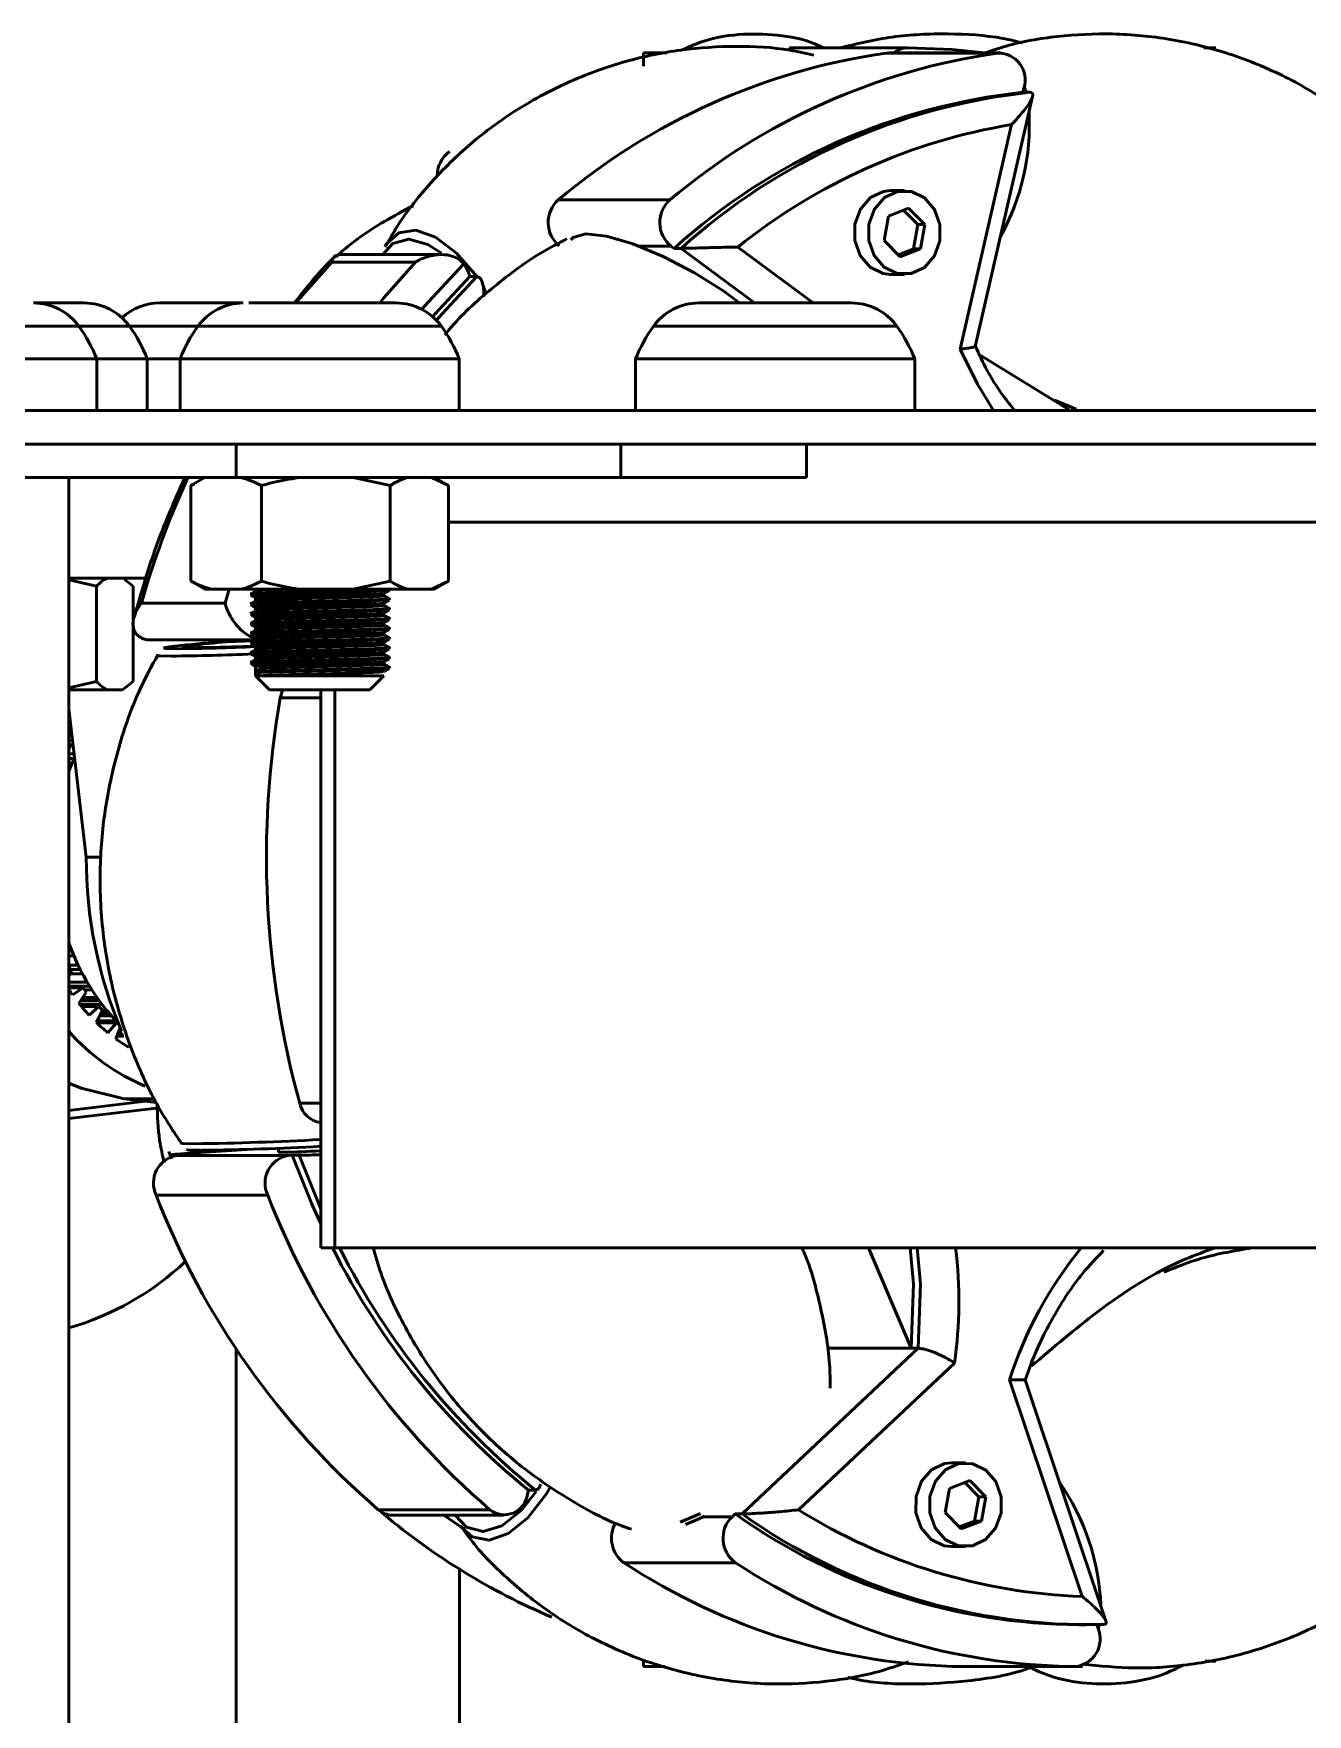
# Model space of a CAD drawing. Header units: millimetres. Extents: x 263 to 2983, y 441 to 2500.
# Drawn here: x 601.9 to 647.5, y 2439.4 to 2499.6 of the extents above; entities that cross this region are included whole.
import ezdxf

# ---------------------------------------------------------------- set-up
doc = ezdxf.new("R2010")
doc.units = ezdxf.units.MM
doc.header["$LTSCALE"] = 0.5
doc.layers.add('BOL', color=7, linetype='Continuous', lineweight=50)

msp = doc.modelspace()

# ---------------------------------------------------------------- linework, layer by layer
at = {"layer": 'BOL'}
for p, q in [((629.104, 2499.086), (628.983, 2499.096)), ((628.983, 2499.096), (629.216, 2499.096)), ((629.225, 2499.096), (633.225, 2499.096)), ((644.254, 2499.096), (643.831, 2499.096)), ((624.59, 2498.907), (623.754, 2498.907)), ((623.754, 2498.43), (623.754, 2498.907)), ((632.444, 2498.901), (632.545, 2498.907)), ((636.444, 2498.901), (632.444, 2498.901)), ((636.545, 2498.907), (632.545, 2498.907)), ((635.64, 2488.393), (637.692, 2497.348)), ((637.347, 2497.498), (637.382, 2497.652)), ((637.597, 2497.498), (637.347, 2497.498)), ((635.092, 2488.294), (636.936, 2496.342)), ((620.696, 2493.645), (624.696, 2493.645)), ((633.098, 2493.976), (632.598, 2493.976)), ((632.524, 2493.062), (632.371, 2492.195)), ((633.251, 2493.343), (632.524, 2493.062)), ((633.575, 2492.757), (633.069, 2493.273)), ((633.825, 2492.757), (633.251, 2493.343)), ((633.422, 2491.889), (633.575, 2492.757)), ((633.575, 2492.757), (633.825, 2492.757)), ((633.672, 2491.889), (633.825, 2492.757)), ((624.732, 2491.992), (623.573, 2491.992)), ((624.732, 2491.992), (624.848, 2491.906)), ((625.098, 2491.906), (624.848, 2491.906)), ((627.725, 2489.95), (625.098, 2491.906)), ((627.13, 2491.955), (629.823, 2489.95)), ((632.371, 2492.195), (632.945, 2491.609)), ((632.876, 2491.679), (633.422, 2491.889)), ((632.945, 2491.609), (633.672, 2491.889)), ((633.422, 2491.889), (633.672, 2491.889)), ((615.581, 2491.418), (612.581, 2491.418)), ((616.502, 2491.683), (612.834, 2491.683)), ((617.476, 2491.045), (617.525, 2490.896)), ((617.775, 2490.896), (617.525, 2490.896)), ((618.114, 2490.264), (617.971, 2490.689)), ((632.598, 2490.976), (633.098, 2490.976)), ((601.901, 2489.95), (603.707, 2489.95)), ((606.414, 2489.95), (608.321, 2489.95)), ((608.321, 2489.95), (609.38, 2489.95)), ((609.61, 2489.95), (613.186, 2489.95)), ((612.517, 2489.95), (612.956, 2489.95)), ((613.186, 2489.95), (614.884, 2489.95)), ((625.728, 2489.95), (626.651, 2489.95)), ((626.651, 2489.95), (630.518, 2489.95)), ((630.518, 2489.95), (631.207, 2489.95)), ((594.79, 2489.116), (603.518, 2489.116)), ((603.518, 2489.116), (605.331, 2489.116)), ((605.331, 2489.116), (607.827, 2489.116)), ((607.78, 2489.116), (608.108, 2489.116)), ((608.108, 2489.116), (616.508, 2489.116)), ((624.103, 2489.116), (631.734, 2489.116)), ((631.734, 2489.116), (632.831, 2489.116)), ((594.154, 2487.95), (604.154, 2487.95)), ((604.154, 2486.096), (604.154, 2487.95)), ((604.154, 2487.95), (605.967, 2487.95)), ((605.967, 2486.096), (605.967, 2487.95)), ((605.967, 2487.95), (607.144, 2487.95)), ((607.144, 2487.95), (607.144, 2486.096)), ((607.144, 2487.95), (607.52, 2487.95)), ((607.52, 2487.95), (617.144, 2487.95)), ((617.144, 2486.096), (617.144, 2487.95)), ((623.467, 2487.95), (623.467, 2486.096)), ((623.467, 2487.95), (632.21, 2487.95)), ((632.21, 2487.95), (633.467, 2487.95)), ((633.467, 2486.096), (633.467, 2487.95)), ((635.814, 2488.077), (638.999, 2486.124)), ((638.473, 2486.47), (639.254, 2486.149)), ((1174.154, 2486.096), (444.154, 2486.096)), ((1174.154, 2484.896), (444.154, 2484.896)), ((609.154, 2483.696), (609.154, 2484.896)), ((622.934, 2483.696), (622.934, 2484.896)), ((629.595, 2483.696), (629.595, 2484.896)), ((609.154, 2483.696), (589.154, 2483.696)), ((603.154, 2283.896), (603.154, 2483.696)), ((608.025, 2483.696), (607.525, 2483.407)), ((607.661, 2483.469), (607.532, 2483.407)), ((607.532, 2483.407), (607.532, 2479.985)), ((622.934, 2483.696), (609.154, 2483.696)), ((610.059, 2483.407), (610.059, 2479.985)), ((613.345, 2483.696), (614.67, 2483.407)), ((614.67, 2483.407), (614.67, 2479.985)), ((616.157, 2483.696), (616.756, 2483.407)), ((616.763, 2483.407), (616.263, 2483.696)), ((616.756, 2483.407), (616.756, 2479.985)), ((629.595, 2483.696), (622.934, 2483.696)), ((690.625, 2482.096), (616.756, 2482.096)), ((605.933, 2480.096), (603.154, 2480.096)), ((603.154, 2480.031), (604.153, 2479.807)), ((604.153, 2479.807), (604.153, 2476.385)), ((605.151, 2480.042), (605.456, 2479.807)), ((605.456, 2479.807), (605.456, 2476.385)), ((607.525, 2479.985), (608.025, 2479.696)), ((607.661, 2479.923), (607.532, 2479.985)), ((613.345, 2479.696), (614.67, 2479.985)), ((616.157, 2479.696), (616.756, 2479.985)), ((616.263, 2479.696), (616.763, 2479.985)), ((605.756, 2479.19), (608.756, 2479.19)), ((608.258, 2479.696), (608.025, 2479.696)), ((608.258, 2479.696), (609.333, 2479.696)), ((608.756, 2479.19), (608.905, 2479.696)), ((611.384, 2479.696), (609.333, 2479.696)), ((609.844, 2479.696), (609.844, 2479.637)), ((609.844, 2479.374), (609.844, 2479.287)), ((611.384, 2479.696), (613.345, 2479.696)), ((615.27, 2479.696), (613.345, 2479.696)), ((614.444, 2479.462), (614.444, 2479.548)), ((614.444, 2479.112), (614.444, 2479.198)), ((615.27, 2479.696), (616.157, 2479.696)), ((616.263, 2479.696), (616.157, 2479.696)), ((609.844, 2479.024), (609.844, 2478.937)), ((609.844, 2478.674), (609.844, 2478.587)), ((614.444, 2478.762), (614.444, 2478.848)), ((609.844, 2478.324), (609.844, 2478.237)), ((609.844, 2477.974), (609.844, 2477.887)), ((614.444, 2478.412), (614.444, 2478.498)), ((614.444, 2478.062), (614.444, 2478.148)), ((606.078, 2477.876), (609.866, 2477.876)), ((606.545, 2477.599), (606.604, 2477.578)), ((607.375, 2477.605), (607.627, 2477.6)), ((609.367, 2477.844), (609.363, 2477.876)), ((609.783, 2477.876), (609.785, 2477.829)), ((609.821, 2477.921), (609.844, 2477.914)), ((609.844, 2477.624), (609.844, 2477.537)), ((614.444, 2477.712), (614.444, 2477.798)), ((614.444, 2477.362), (614.444, 2477.448)), ((609.844, 2477.274), (609.844, 2477.187)), ((609.844, 2476.924), (609.844, 2476.751)), ((614.444, 2477.012), (614.444, 2477.098)), ((603.154, 2476.161), (604.153, 2476.385)), ((605.082, 2476.096), (605.456, 2476.385)), ((609.842, 2476.705), (609.842, 2476.749)), ((609.844, 2476.704), (609.844, 2476.596)), ((609.844, 2476.596), (610.344, 2476.096)), ((609.844, 2476.596), (614.444, 2476.596)), ((613.944, 2476.096), (614.444, 2476.596)), ((604.528, 2476.096), (603.154, 2476.096)), ((604.528, 2476.096), (605.082, 2476.096)), ((610.344, 2476.096), (613.944, 2476.096)), ((612.183, 2475.802), (610.73, 2475.802)), ((612.183, 2476.096), (612.183, 2456.096)), ((612.683, 2456.096), (612.683, 2476.096)), ((603.779, 2470.096), (603.154, 2475.41)), ((603.154, 2474.693), (603.238, 2474.693)), ((603.154, 2474.425), (603.27, 2474.425)), ((603.154, 2474.272), (603.288, 2474.272)), ((603.154, 2474.183), (603.223, 2474.104)), ((603.223, 2474.104), (603.154, 2473.981)), ((603.154, 2473.794), (603.344, 2473.794)), ((603.209, 2474.12), (603.306, 2474.12)), ((603.358, 2473.676), (603.154, 2473.16)), ((603.154, 2473.626), (603.337, 2473.626)), ((603.154, 2473.459), (603.268, 2473.459)), ((603.779, 2470.096), (604.315, 2470.096)), ((603.154, 2466.737), (603.266, 2466.737)), ((603.154, 2466.566), (603.336, 2466.566)), ((603.154, 2466.562), (603.338, 2466.562)), ((603.154, 2466.231), (603.488, 2466.231)), ((603.154, 2466.145), (603.182, 2466.159)), ((603.154, 2466.159), (603.182, 2466.159)), ((603.154, 2465.846), (603.279, 2465.993)), ((603.182, 2466.159), (603.279, 2465.993)), ((603.231, 2466.076), (603.564, 2466.076)), ((603.154, 2465.617), (603.813, 2465.617)), ((603.154, 2465.479), (603.896, 2465.479)), ((603.154, 2465.411), (603.668, 2465.411)), ((603.217, 2465.92), (603.644, 2465.92)), ((603.287, 2465.158), (603.668, 2465.411)), ((603.668, 2465.411), (603.782, 2465.261)), ((603.723, 2465.34), (603.983, 2465.34)), ((603.517, 2464.857), (603.782, 2465.261)), ((603.535, 2464.834), (604.335, 2464.834)), ((603.581, 2464.955), (604.246, 2464.955)), ((603.611, 2464.743), (604.233, 2464.743)), ((603.659, 2465.073), (604.161, 2465.073)), ((603.884, 2464.434), (604.233, 2464.743)), ((604.233, 2464.743), (604.364, 2464.611)), ((604.146, 2464.17), (604.364, 2464.611)), ((604.152, 2464.164), (604.869, 2464.164)), ((604.176, 2464.231), (604.842, 2464.231)), ((604.265, 2464.412), (604.678, 2464.412)), ((604.314, 2464.511), (604.593, 2464.511)), ((604.363, 2464.609), (604.512, 2464.609)), ((604.557, 2463.806), (604.869, 2464.164)), ((604.869, 2464.164), (604.946, 2464.105)), ((604.846, 2463.583), (604.992, 2463.994)), ((604.882, 2463.685), (605.125, 2463.685)), ((604.938, 2463.842), (605.057, 2463.842)), ((604.947, 2463.757), (604.945, 2463.842)), ((604.947, 2463.757), (605.093, 2463.757)), ((604.947, 2463.757), (605.104, 2463.733)), ((604.957, 2463.894), (605.034, 2463.894)), ((604.975, 2463.945), (605.012, 2463.945)), ((605.295, 2463.284), (605.305, 2463.298)), ((603.154, 2461.024), (605.904, 2461.35)), ((606.294, 2461.304), (605.133, 2461.442)), ((605.133, 2461.442), (606.229, 2461.442)), ((611.429, 2461.276), (612.183, 2461.276)), ((603.154, 2460.727), (606.39, 2461.111)), ((606.735, 2459.548), (606.838, 2459.283)), ((606.908, 2459.416), (607.158, 2459.416)), ((607.02, 2459.407), (607.158, 2459.416)), ((607.02, 2459.407), (611.02, 2459.407)), ((607.328, 2459.475), (609.725, 2459.63)), ((610.664, 2459.665), (610.671, 2459.529)), ((611.02, 2459.407), (611.158, 2459.416)), ((611.408, 2459.416), (611.158, 2459.416)), ((610.282, 2457.991), (606.282, 2457.991)), ((612.183, 2456.096), (612.683, 2456.096)), ((690.625, 2456.096), (612.683, 2456.096)), ((633.338, 2452.502), (631.817, 2456.096)), ((609.154, 2452.48), (609.154, 2283.896)), ((627.279, 2446.565), (633.588, 2452.502)), ((633.338, 2452.502), (630.324, 2452.502)), ((633.588, 2452.502), (633.338, 2452.502)), ((634.895, 2451.971), (629.306, 2446.712)), ((639.473, 2443.606), (636.868, 2451.369)), ((640.322, 2442.727), (637.421, 2451.373)), ((635.287, 2448.394), (634.787, 2448.394)), ((619.363, 2446.687), (619.908, 2447.374)), ((619.629, 2447.421), (619.594, 2447.267)), ((619.879, 2447.421), (619.629, 2447.421)), ((634.713, 2447.481), (634.56, 2446.614)), ((635.44, 2447.762), (634.713, 2447.481)), ((635.764, 2447.175), (635.258, 2447.691)), ((636.014, 2447.175), (635.44, 2447.762)), ((614.244, 2446.717), (618.244, 2446.717)), ((635.611, 2446.308), (635.764, 2447.175)), ((635.764, 2447.175), (636.014, 2447.175)), ((635.861, 2446.308), (636.014, 2447.175)), ((614.347, 2446.642), (614.44, 2446.553)), ((614.757, 2446.523), (618.757, 2446.523)), ((625.257, 2446.188), (625.712, 2446.372)), ((625.712, 2446.372), (625.932, 2446.481)), ((625.899, 2446.465), (626.922, 2446.465)), ((627.029, 2446.565), (626.922, 2446.465)), ((627.279, 2446.565), (627.029, 2446.565)), ((634.56, 2446.614), (635.134, 2446.027)), ((635.066, 2446.097), (635.611, 2446.308)), ((635.134, 2446.027), (635.861, 2446.308)), ((635.611, 2446.308), (635.861, 2446.308)), ((634.787, 2445.394), (635.287, 2445.394)), ((617.154, 2283.896), (617.154, 2444.589)), ((627.045, 2444.818), (623.045, 2444.818)), ((639.354, 2442.596), (639.604, 2442.596)), ((640.037, 2442.458), (639.989, 2442.6)), ((640.083, 2442.602), (640.047, 2442.425)), ((623.754, 2441.096), (623.754, 2441.343)), ((643.876, 2441.286), (644.254, 2441.286)), ((643.909, 2441.292), (644.254, 2441.292)), ((644.254, 2441.292), (644.254, 2441.286)), ((624.521, 2441.096), (623.754, 2441.096)), ((635.225, 2441.096), (639.225, 2441.096)), ((639.234, 2441.096), (639.483, 2441.096))]:
    msp.add_line(p, q, dxfattribs=at)
at = {"layer": 'BOL', "flags": 128}
for points in [[(628.894, 2499.022), (629.016, 2499.067), (629.225, 2499.096)], [(633.225, 2499.096), (634.815, 2499.029), (635.963, 2498.907)], [(636.225, 2498.907), (636.013, 2498.908), (636.008, 2498.907)], [(637.454, 2497.498), (637.438, 2497.559), (637.394, 2497.713)], [(632.598, 2493.976), (632.35, 2493.948), (631.881, 2493.726), (631.521, 2493.314), (631.325, 2492.775), (631.323, 2492.189), (631.515, 2491.648), (631.872, 2491.232), (632.339, 2491.006), (632.598, 2490.976)], [(634.371, 2492.177), (634.373, 2492.762), (634.181, 2493.304), (633.824, 2493.719), (633.357, 2493.946), (632.85, 2493.948), (632.381, 2493.726), (632.021, 2493.314), (631.825, 2492.775), (631.823, 2492.189), (632.015, 2491.648), (632.372, 2491.232), (632.839, 2491.006), (633.346, 2491.003), (633.815, 2491.225), (634.175, 2491.637), (634.371, 2492.177)], [(617.807, 2490.865), (617.788, 2490.892), (617.051, 2491.734), (616.296, 2492.303), (615.586, 2492.554), (614.977, 2492.466), (614.519, 2492.045), (614.486, 2491.992)], [(616.51, 2491.738), (616.025, 2492.047), (615.335, 2492.24), (614.761, 2492.081), (614.405, 2491.683)], [(621.148, 2492.217), (621.228, 2492.299), (621.683, 2492.424), (622.419, 2492.344), (623.371, 2492.067), (624.453, 2491.617), (625.571, 2491.034), (626.624, 2490.37), (627.2, 2489.945)], [(612.581, 2491.418), (611.446, 2490.13), (611.297, 2489.95)], [(614.304, 2489.958), (614.446, 2490.13), (615.581, 2491.418)], [(617.315, 2491.348), (616.027, 2489.975), (615.809, 2489.723)], [(616.194, 2489.461), (616.281, 2489.562), (617.525, 2490.896)], [(616.332, 2489.329), (616.531, 2489.562), (617.775, 2490.896)], [(636.289, 2486.096), (635.714, 2487.038), (635.092, 2488.294)], [(606.604, 2477.578), (606.619, 2477.577), (607.04, 2477.564)], [(607.209, 2477.631), (607.261, 2477.612), (607.375, 2477.605)], [(606.306, 2477.336), (606.398, 2477.313), (606.832, 2477.3)], [(610.73, 2475.802), (610.796, 2476.032), (610.825, 2476.096)], [(605.133, 2461.442), (603.592, 2461.816), (603.154, 2461.996)], [(607.175, 2459.849), (607.243, 2459.84), (607.677, 2459.827)], [(610.671, 2459.529), (610.679, 2459.526), (610.805, 2459.522)], [(612.183, 2456.956), (611.872, 2457.637), (611.158, 2459.416)], [(612.183, 2457.501), (612.122, 2457.637), (611.408, 2459.416)], [(633.338, 2452.502), (633.421, 2454.8), (633.308, 2456.096)], [(633.588, 2452.502), (633.671, 2454.8), (633.558, 2456.096)], [(634.787, 2448.394), (634.539, 2448.367), (634.07, 2448.145), (633.71, 2447.733), (633.514, 2447.193), (633.512, 2446.608), (633.704, 2446.066), (634.061, 2445.651), (634.528, 2445.425), (634.787, 2445.394)], [(636.56, 2446.596), (636.562, 2447.181), (636.37, 2447.722), (636.013, 2448.138), (635.546, 2448.364), (635.039, 2448.367), (634.57, 2448.145), (634.21, 2447.733), (634.014, 2447.193), (634.012, 2446.608), (634.204, 2446.066), (634.561, 2445.651), (635.028, 2445.425), (635.535, 2445.422), (636.004, 2445.644), (636.364, 2446.056), (636.56, 2446.596)], [(619.599, 2446.426), (620.259, 2447.279), (620.417, 2447.54)], [(616.995, 2446.523), (617.408, 2446.089), (618, 2445.93), (618.671, 2446.135), (619.363, 2446.687)], [(617.341, 2446.023), (617.173, 2446.131), (616.589, 2446.523)], [(617.18, 2446.124), (617.608, 2445.748), (618.218, 2445.628), (618.9, 2445.86), (619.599, 2446.426)], [(625.068, 2446.269), (625.543, 2446.47), (625.786, 2446.586)]]:
    msp.add_lwpolyline(points, dxfattribs=at)
at = {"layer": 'BOL'}
for centre, radius, start, end in [((633.228, 2498.302), 0.794, 90.24284, 130.27795), ((635.706, 2475.852), 23.278, 98.0555, 130.15094), ((639.706, 2475.852), 23.278, 98.0555, 130.15094), ((636.469, 2497.943), 0.958, 342.31168, 91.4701), ((639.677, 2475.524), 22.097, 96.05466, 132.15197), ((639.928, 2475.524), 22.097, 96.05478, 132.15185), ((629.293, 2496.341), 8.283, 331.09448, 3.09233), ((640.432, 2475.375), 21.257, 99.46692, 128.73956), ((617.405, 2494.525), 1.045, 125.23259, 181.98469), ((621.416, 2492.834), 1.084, 131.58929, 230.90898), ((625.416, 2492.834), 1.084, 131.58676, 230.91152), ((616.491, 2490.718), 1.038, 18.37196, 37.38735), ((601.894, 2487.95), 2, 35.69246, 90), ((603.707, 2487.95), 2, 35.69246, 90), ((606.414, 2487.95), 2, 90, 132.59036), ((609.404, 2487.95), 2, 90, 144.30754), ((614.884, 2487.95), 2, 35.69246, 90), ((625.727, 2487.95), 2, 90, 144.30754), ((631.207, 2487.95), 2, 35.69246, 90), ((599.154, 2485.981), 5.373, 21.48631, 35.69246), ((600.967, 2485.981), 5.373, 21.48631, 35.69246), ((612.144, 2485.981), 5.373, 144.30754, 158.51369), ((612.144, 2485.981), 5.373, 21.48631, 35.69246), ((628.467, 2485.981), 5.373, 144.30754, 158.51369), ((628.467, 2485.981), 5.373, 21.48631, 35.69246), ((636.067, 2470.543), 31.52, 155.33627, 164.07755), ((609.803, 2546.285), 66.802, 269.87862, 274.14713), ((609.803, 2545.935), 66.802, 269.87862, 274.14713), ((609.798, 2545.701), 66.917, 269.88265, 274.14379), ((609.798, 2545.351), 66.917, 269.88265, 274.14379), ((609.806, 2544.769), 66.686, 269.87526, 274.15118), ((606.079, 2478.637), 0.761, 250.19213, 269.93377), ((610.708, 2447.016), 30.865, 91.71756, 97.75264), ((606.31, 2551.5), 74.202, 270.40288, 272.65545), ((606.513, 2549.123), 71.561, 270.42212, 272.65996), ((610.123, 2458.476), 19.375, 91.00067, 98.64962), ((607.19, 2536.872), 59.273, 270.42224, 272.51779), ((609.806, 2544.419), 66.686, 269.87526, 274.15118), ((609.806, 2544.069), 66.686, 269.87526, 274.15118), ((609.806, 2543.719), 66.686, 269.87526, 274.15118), ((643.531, 2470.1), 33.293, 170.13867, 195.36874), ((619.559, 2470.06), 15.78, 179.87101, 203.13741), ((610.813, 2469.741), 8.124, 199.47775, 223.63942), ((609.502, 2469.655), 7.671, 214.15199, 215.88861), ((609.186, 2469.413), 7.274, 218.78866, 223.2005), ((608.91, 2469.142), 6.886, 226.21732, 230.79117), ((608.801, 2468.845), 7.535, 221.4602, 247.33217), ((608.681, 2468.845), 6.511, 233.91691, 238.66786), ((612.311, 2461.481), 0.906, 193.02354, 261.84409), ((606.367, 2565.47), 105.651, 270.71078, 273.15575), ((607.192, 2458.417), 1.005, 99.81448, 205.08328), ((606.641, 2560.304), 100.72, 270.72167, 273.15395), ((611.192, 2458.417), 1.005, 99.81478, 205.08108), ((610.398, 2486.208), 26.69, 270.87427, 273.83494), ((632.893, 2468.337), 28.552, 201.24444, 229.21959), ((636.893, 2468.337), 28.552, 201.24481, 229.21942), ((636.324, 2468.119), 26.592, 206.88024, 231.11025), ((636.574, 2468.119), 26.592, 206.88014, 231.11011), ((619.262, 2454.179), 15.788, 351.96177, 6.97344), ((650.341, 2447.105), 14.132, 140.48811, 162.43862), ((600.396, 2462.942), 10.094, 285.8534, 313.48373), ((618.764, 2447.372), 0.836, 231.57326, 352.8209), ((631.843, 2442.962), 8.3, 2.18436, 34.91298), ((614.762, 2447.312), 0.789, 228.96451, 269.60091), ((640.209, 2464.208), 20.615, 238.06863, 267.95146), ((629.896, 2465.044), 24.101, 230.10841, 246.95015), ((623.688, 2445.695), 1.088, 149.43274, 233.77464), ((627.681, 2445.693), 1.082, 134.52798, 233.9917), ((639.467, 2464.07), 21.474, 234.60368, 269.69678), ((639.702, 2464.039), 21.44, 234.58931, 271.43077), ((635.465, 2463.674), 22.579, 236.62929, 269.39085), ((639.465, 2463.674), 22.579, 236.62916, 269.39091), ((639.123, 2442.08), 0.989, 275.89485, 22.47251)]:
    msp.add_arc(centre, radius, start, end, dxfattribs=at)
for points, knots in [([(629.852, 2498.827), (629.568, 2498.892), (628.671, 2499.099), (627.061, 2499.18), (625.079, 2499.059), (623.031, 2498.631), (621.013, 2497.896), (619.114, 2496.862), (617.448, 2495.619), (616.051, 2494.219), (615.064, 2492.982), (614.631, 2492.197), (614.494, 2491.948)], [0, 0, 0, 0, 0.049907, 0.158025, 0.268497, 0.380331, 0.503178, 0.621945, 0.736264, 0.846104, 0.951208, 1, 1, 1, 1]), ([(630.195, 2499.096), (630.092, 2499.145), (629.579, 2499.392), (628.541, 2499.582), (627.153, 2499.608), (625.987, 2499.409), (625.358, 2499.114), (625.147, 2499.015)], [0, 0, 0, 0, 0.066346, 0.331723, 0.595823, 0.864754, 1, 1, 1, 1]), ([(637.346, 2499.267), (637.106, 2499.325), (636.237, 2499.535), (634.654, 2499.621), (632.693, 2499.545), (631.423, 2499.242), (630.809, 2499.096)], [0, 0, 0, 0, 0.113905, 0.412829, 0.715968, 1, 1, 1, 1]), ([(651.687, 2493.91), (651.573, 2494.074), (651.107, 2494.748), (650.045, 2495.814), (648.522, 2497.05), (646.733, 2498.11), (644.753, 2498.925), (642.653, 2499.438), (640.583, 2499.637), (638.607, 2499.534), (637.064, 2499.282), (636.235, 2498.994), (635.984, 2498.907)], [0, 0, 0, 0, 0.035347, 0.144584, 0.256516, 0.370026, 0.495511, 0.616918, 0.733798, 0.846098, 0.953574, 1, 1, 1, 1]), ([(636.936, 2496.342), (636.937, 2496.344), (637.098, 2496.509), (637.369, 2496.808), (637.627, 2497.166), (637.709, 2497.375), (637.696, 2497.479), (637.63, 2497.492), (637.597, 2497.498)], [0, 0, 0, 0, 0.002966, 0.336037, 0.617247, 0.785586, 0.892375, 1, 1, 1, 1]), ([(615.492, 2493.435), (615.147, 2493.253), (614.188, 2492.747), (613.267, 2492.11), (612.752, 2491.614), (612.74, 2491.603)], [0, 0, 0, 0, 0.355437, 0.986007, 1, 1, 1, 1]), ([(621.007, 2492.245), (620.703, 2492.089), (619.784, 2491.619), (618.392, 2490.556), (617.228, 2489.549), (616.706, 2488.898), (616.626, 2488.799)], [0, 0, 0, 0, 0.183574, 0.555899, 0.932395, 1, 1, 1, 1]), ([(627.13, 2491.955), (627.128, 2491.955), (626.914, 2491.952), (626.492, 2491.943), (625.913, 2491.926), (625.504, 2491.914), (625.243, 2491.908), (625.147, 2491.907), (625.098, 2491.906)], [0, 0, 0, 0, 0.002995, 0.336068, 0.617246, 0.785595, 0.892393, 1, 1, 1, 1]), ([(612.683, 2491.609), (612.498, 2491.421), (611.986, 2490.905), (611.533, 2490.321), (611.244, 2489.95)], [0, 0, 0, 0, 0.363229, 1, 1, 1, 1]), ([(612.581, 2491.418), (612.581, 2491.419), (612.599, 2491.498), (612.654, 2491.637), (612.773, 2491.666), (612.834, 2491.682)], [0, 0, 0, 0, 0.006452, 0.494058, 1, 1, 1, 1]), ([(617.315, 2491.348), (617.256, 2491.41), (617.136, 2491.534), (616.851, 2491.654), (616.465, 2491.705), (616.011, 2491.63), (615.716, 2491.499), (615.583, 2491.419), (615.581, 2491.418)], [0, 0, 0, 0, 0.139522, 0.278348, 0.474041, 0.742704, 0.996655, 1, 1, 1, 1]), ([(617.775, 2490.896), (617.813, 2490.887), (617.889, 2490.868), (617.974, 2490.71), (618.028, 2490.481), (618.023, 2490.271), (618.02, 2490.177)], [0, 0, 0, 0, 0.206344, 0.411056, 0.733764, 1, 1, 1, 1]), ([(635.092, 2488.294), (635.094, 2488.294), (635.182, 2488.306), (635.357, 2488.328), (635.544, 2488.361), (635.643, 2488.387), (635.632, 2488.395), (635.628, 2488.398)], [0, 0, 0, 0, 0.006722, 0.26661, 0.570619, 0.855624, 1, 1, 1, 1]), ([(637.055, 2486.096), (636.913, 2486.27), (636.378, 2486.926), (635.939, 2487.739), (635.658, 2488.367), (635.641, 2488.404)], [0, 0, 0, 0, 0.253449, 0.955882, 1, 1, 1, 1]), ([(607.309, 2483.696), (606.932, 2482.838), (606.219, 2481.218), (605.73, 2479.494), (605.5, 2478.684)], [0, 0, 0, 0, 0.52989, 1, 1, 1, 1]), ([(609.333, 2483.696), (609.368, 2483.686), (609.614, 2483.621), (609.854, 2483.506), (610.059, 2483.407)], [0, 0, 0, 0, 0.146021, 1, 1, 1, 1]), ([(610.059, 2483.407), (610.194, 2483.445), (610.629, 2483.568), (611.076, 2483.643), (611.384, 2483.696)], [0, 0, 0, 0, 0.309695, 1, 1, 1, 1]), ([(614.67, 2483.407), (614.731, 2483.445), (614.928, 2483.568), (615.13, 2483.643), (615.27, 2483.696)], [0, 0, 0, 0, 0.309683, 1, 1, 1, 1]), ([(604.153, 2479.807), (604.191, 2479.845), (604.314, 2479.968), (604.44, 2480.043), (604.528, 2480.096)], [0, 0, 0, 0, 0.309676, 1, 1, 1, 1]), ([(607.532, 2479.985), (607.674, 2479.914), (607.914, 2479.795), (608.159, 2479.725), (608.258, 2479.696)], [0, 0, 0, 0, 0.592724, 1, 1, 1, 1]), ([(609.333, 2479.696), (609.368, 2479.705), (609.614, 2479.77), (609.854, 2479.886), (610.059, 2479.985)], [0, 0, 0, 0, 0.146018, 1, 1, 1, 1]), ([(610.059, 2479.985), (610.194, 2479.947), (610.629, 2479.824), (611.076, 2479.748), (611.384, 2479.696)], [0, 0, 0, 0, 0.309691, 1, 1, 1, 1]), ([(614.67, 2479.985), (614.731, 2479.947), (614.928, 2479.824), (615.13, 2479.748), (615.27, 2479.696)], [0, 0, 0, 0, 0.309679, 1, 1, 1, 1]), ([(605.756, 2479.19), (605.755, 2479.189), (605.665, 2479.077), (605.517, 2478.836), (605.431, 2478.488), (605.485, 2478.211), (605.616, 2478.021), (605.753, 2477.955), (605.821, 2477.921)], [0, 0, 0, 0, 0.003379, 0.257333, 0.525962, 0.721668, 0.860517, 1, 1, 1, 1]), ([(609.821, 2477.921), (609.746, 2477.955), (609.594, 2478.021), (609.348, 2478.211), (609.087, 2478.488), (608.87, 2478.836), (608.782, 2479.076), (608.756, 2479.189), (608.756, 2479.19)], [0, 0, 0, 0, 0.139491, 0.278336, 0.474035, 0.742682, 0.996669, 1, 1, 1, 1]), ([(609.655, 2479.527), (609.69, 2479.534), (609.756, 2479.549), (610.299, 2479.569), (611.047, 2479.591), (612, 2479.611), (613.043, 2479.634), (613.925, 2479.659), (614.475, 2479.677), (614.547, 2479.69), (614.578, 2479.696)], [0, 0, 0, 0, 0.1327009, 0.2527636, 0.3763409, 0.4954433, 0.638356, 0.7823263, 0.9070123, 1, 1, 1, 1]), ([(609.655, 2479.177), (609.69, 2479.184), (609.756, 2479.199), (610.299, 2479.219), (611.046, 2479.241), (612.001, 2479.261), (613.038, 2479.284), (613.943, 2479.309), (614.474, 2479.329), (614.694, 2479.345), (614.632, 2479.353), (614.632, 2479.353)], [0, 0, 0, 0, 0.127815, 0.243457, 0.362485, 0.477202, 0.614853, 0.753523, 0.873618, 0.998631, 1, 1, 1, 1]), ([(609.87, 2479.628), (609.839, 2479.61), (609.778, 2479.573), (609.714, 2479.537), (609.683, 2479.519)], [0, 0, 0, 0, 0.501015, 1, 1, 1, 1]), ([(609.87, 2479.278), (609.839, 2479.26), (609.778, 2479.223), (609.714, 2479.187), (609.683, 2479.169)], [0, 0, 0, 0, 0.500857, 1, 1, 1, 1]), ([(609.697, 2479.473), (609.729, 2479.455), (609.793, 2479.418), (609.854, 2479.382), (609.884, 2479.364)], [0, 0, 0, 0, 0.5011184, 1, 1, 1, 1]), ([(609.85, 2479.637), (609.883, 2479.644), (609.946, 2479.658), (610.398, 2479.677), (610.832, 2479.69), (611.029, 2479.696)], [0, 0, 0, 0, 0.368656, 0.713316, 1, 1, 1, 1]), ([(609.85, 2479.374), (609.882, 2479.382), (609.943, 2479.396), (610.44, 2479.416), (611.13, 2479.438), (612.012, 2479.458), (612.974, 2479.481), (613.793, 2479.506), (614.329, 2479.526), (614.399, 2479.541), (614.433, 2479.548)], [0, 0, 0, 0, 0.1253281, 0.2424984, 0.363103, 0.4793362, 0.6188057, 0.7593054, 0.8809816, 1, 1, 1, 1]), ([(609.85, 2479.287), (609.882, 2479.294), (609.943, 2479.308), (610.44, 2479.328), (611.13, 2479.35), (612.012, 2479.37), (612.971, 2479.394), (613.805, 2479.418), (614.3, 2479.438), (614.5, 2479.455), (614.434, 2479.463), (614.428, 2479.464)], [0, 0, 0, 0, 0.122894, 0.237789, 0.356051, 0.470027, 0.606788, 0.744559, 0.863872, 0.988075, 1, 1, 1, 1]), ([(609.85, 2479.024), (609.882, 2479.032), (609.943, 2479.046), (610.44, 2479.066), (611.13, 2479.088), (612.012, 2479.108), (612.974, 2479.131), (613.793, 2479.156), (614.329, 2479.176), (614.399, 2479.191), (614.433, 2479.198)], [0, 0, 0, 0, 0.125317, 0.242478, 0.363072, 0.479295, 0.618753, 0.759241, 0.880906, 1, 1, 1, 1]), ([(614.443, 2479.548), (614.475, 2479.566), (614.538, 2479.602), (614.601, 2479.639), (614.633, 2479.657)], [0, 0, 0, 0, 0.498045, 1, 1, 1, 1]), ([(614.443, 2479.198), (614.475, 2479.216), (614.538, 2479.252), (614.601, 2479.289), (614.633, 2479.307)], [0, 0, 0, 0, 0.498367, 1, 1, 1, 1]), ([(614.632, 2479.355), (614.6, 2479.373), (614.538, 2479.409), (614.475, 2479.445), (614.444, 2479.463)], [0, 0, 0, 0, 0.503397, 1, 1, 1, 1]), ([(609.655, 2478.827), (609.69, 2478.834), (609.756, 2478.849), (610.299, 2478.869), (611.046, 2478.891), (612.001, 2478.911), (613.038, 2478.934), (613.943, 2478.959), (614.474, 2478.979), (614.694, 2478.995), (614.632, 2479.003), (614.632, 2479.003)], [0, 0, 0, 0, 0.127815, 0.243457, 0.362485, 0.477202, 0.614853, 0.753523, 0.873618, 0.998631, 1, 1, 1, 1]), ([(609.655, 2478.477), (609.69, 2478.484), (609.756, 2478.499), (610.299, 2478.519), (611.046, 2478.541), (612.001, 2478.561), (613.038, 2478.584), (613.943, 2478.609), (614.474, 2478.629), (614.694, 2478.645), (614.632, 2478.653), (614.632, 2478.653)], [0, 0, 0, 0, 0.127815, 0.243457, 0.362485, 0.477202, 0.614853, 0.753523, 0.873618, 0.998631, 1, 1, 1, 1]), ([(609.87, 2478.928), (609.839, 2478.91), (609.778, 2478.874), (609.714, 2478.837), (609.683, 2478.819)], [0, 0, 0, 0, 0.500702, 1, 1, 1, 1]), ([(609.87, 2478.578), (609.839, 2478.56), (609.777, 2478.524), (609.714, 2478.487), (609.683, 2478.469)], [0, 0, 0, 0, 0.500546, 1, 1, 1, 1]), ([(609.697, 2479.123), (609.729, 2479.105), (609.792, 2479.068), (609.854, 2479.032), (609.884, 2479.014)], [0, 0, 0, 0, 0.501011, 1, 1, 1, 1]), ([(609.697, 2478.773), (609.729, 2478.755), (609.792, 2478.718), (609.854, 2478.682), (609.884, 2478.664)], [0, 0, 0, 0, 0.500914, 1, 1, 1, 1]), ([(609.85, 2478.937), (609.882, 2478.944), (609.943, 2478.958), (610.44, 2478.978), (611.13, 2479), (612.012, 2479.02), (612.971, 2479.044), (613.805, 2479.068), (614.3, 2479.088), (614.5, 2479.105), (614.434, 2479.113), (614.428, 2479.114)], [0, 0, 0, 0, 0.122884, 0.237769, 0.356021, 0.469988, 0.606737, 0.744497, 0.8638, 0.987992, 1, 1, 1, 1]), ([(609.85, 2478.674), (609.882, 2478.682), (609.943, 2478.696), (610.44, 2478.716), (611.13, 2478.738), (612.012, 2478.758), (612.974, 2478.781), (613.793, 2478.806), (614.329, 2478.826), (614.399, 2478.841), (614.434, 2478.848)], [0, 0, 0, 0, 0.1253067, 0.2424569, 0.3630409, 0.4792543, 0.6187, 0.7591757, 0.8808311, 1, 1, 1, 1]), ([(609.85, 2478.587), (609.882, 2478.594), (609.943, 2478.608), (610.44, 2478.628), (611.13, 2478.65), (612.012, 2478.67), (612.971, 2478.694), (613.805, 2478.718), (614.3, 2478.738), (614.5, 2478.755), (614.434, 2478.763), (614.428, 2478.764)], [0, 0, 0, 0, 0.122874, 0.237749, 0.355992, 0.469949, 0.606687, 0.744435, 0.863728, 0.98791, 1, 1, 1, 1]), ([(614.443, 2478.848), (614.475, 2478.866), (614.538, 2478.902), (614.601, 2478.939), (614.633, 2478.957)], [0, 0, 0, 0, 0.498573, 1, 1, 1, 1]), ([(614.443, 2478.498), (614.475, 2478.516), (614.538, 2478.552), (614.601, 2478.589), (614.633, 2478.607)], [0, 0, 0, 0, 0.4987785, 1, 1, 1, 1]), ([(614.632, 2479.005), (614.6, 2479.023), (614.538, 2479.059), (614.475, 2479.095), (614.444, 2479.113)], [0, 0, 0, 0, 0.503565, 1, 1, 1, 1]), ([(614.632, 2478.655), (614.6, 2478.673), (614.538, 2478.709), (614.475, 2478.745), (614.444, 2478.763)], [0, 0, 0, 0, 0.5037195, 1, 1, 1, 1]), ([(609.655, 2478.127), (609.69, 2478.134), (609.756, 2478.149), (610.299, 2478.169), (611.046, 2478.191), (612.001, 2478.211), (613.038, 2478.234), (613.943, 2478.259), (614.474, 2478.279), (614.694, 2478.295), (614.632, 2478.303), (614.632, 2478.303)], [0, 0, 0, 0, 0.1278152, 0.2434575, 0.362485, 0.4772024, 0.6148533, 0.7535231, 0.8736185, 0.9986313, 1, 1, 1, 1]), ([(609.87, 2478.228), (609.839, 2478.21), (609.777, 2478.174), (609.714, 2478.137), (609.683, 2478.119)], [0, 0, 0, 0, 0.500468, 1, 1, 1, 1]), ([(609.697, 2478.423), (609.729, 2478.405), (609.792, 2478.368), (609.853, 2478.332), (609.884, 2478.314)], [0, 0, 0, 0, 0.500701, 1, 1, 1, 1]), ([(609.697, 2478.073), (609.729, 2478.055), (609.792, 2478.018), (609.853, 2477.982), (609.884, 2477.964)], [0, 0, 0, 0, 0.50049, 1, 1, 1, 1]), ([(609.85, 2478.324), (609.882, 2478.332), (609.943, 2478.346), (610.44, 2478.366), (611.13, 2478.388), (612.012, 2478.408), (612.974, 2478.431), (613.793, 2478.456), (614.329, 2478.476), (614.399, 2478.491), (614.434, 2478.498)], [0, 0, 0, 0, 0.125298, 0.24244, 0.363016, 0.479221, 0.618657, 0.759123, 0.88077, 1, 1, 1, 1]), ([(609.85, 2478.237), (609.882, 2478.244), (609.943, 2478.258), (610.44, 2478.278), (611.13, 2478.3), (612.012, 2478.32), (612.971, 2478.344), (613.805, 2478.368), (614.3, 2478.388), (614.5, 2478.405), (614.434, 2478.413), (614.428, 2478.414)], [0, 0, 0, 0, 0.1228633, 0.2377293, 0.355962, 0.4699093, 0.6066359, 0.7443725, 0.8636557, 0.9878277, 1, 1, 1, 1]), ([(609.85, 2477.974), (609.882, 2477.982), (609.943, 2477.996), (610.44, 2478.016), (611.13, 2478.038), (612.012, 2478.058), (612.974, 2478.081), (613.793, 2478.106), (614.329, 2478.126), (614.399, 2478.141), (614.434, 2478.148)], [0, 0, 0, 0, 0.125287, 0.24242, 0.362985, 0.479181, 0.618605, 0.759059, 0.880696, 1, 1, 1, 1]), ([(609.85, 2477.887), (609.882, 2477.894), (609.943, 2477.908), (610.44, 2477.928), (611.13, 2477.95), (612.012, 2477.97), (612.971, 2477.994), (613.805, 2478.018), (614.3, 2478.038), (614.5, 2478.055), (614.434, 2478.063), (614.428, 2478.064)], [0, 0, 0, 0, 0.122855, 0.237713, 0.355938, 0.469877, 0.606595, 0.744322, 0.863597, 0.987761, 1, 1, 1, 1]), ([(614.443, 2478.148), (614.475, 2478.166), (614.538, 2478.202), (614.601, 2478.239), (614.633, 2478.257)], [0, 0, 0, 0, 0.499138, 1, 1, 1, 1]), ([(614.632, 2478.305), (614.6, 2478.323), (614.538, 2478.359), (614.475, 2478.395), (614.444, 2478.413)], [0, 0, 0, 0, 0.50401, 1, 1, 1, 1]), ([(614.632, 2477.955), (614.6, 2477.973), (614.538, 2478.009), (614.475, 2478.045), (614.444, 2478.063)], [0, 0, 0, 0, 0.50418, 1, 1, 1, 1]), ([(606.014, 2477.887), (605.966, 2477.887), (605.89, 2477.888), (605.897, 2477.893), (605.899, 2477.895)], [0, 0, 0, 0, 0.630815, 1, 1, 1, 1]), ([(607.403, 2477.605), (607.363, 2477.607), (607.3, 2477.611), (607.298, 2477.611), (607.298, 2477.611)], [0, 0, 0, 0, 0.633935, 1, 1, 1, 1]), ([(609.655, 2477.777), (609.69, 2477.784), (609.756, 2477.799), (610.299, 2477.819), (611.046, 2477.841), (612.001, 2477.861), (613.038, 2477.884), (613.943, 2477.909), (614.474, 2477.929), (614.694, 2477.945), (614.632, 2477.953), (614.632, 2477.953)], [0, 0, 0, 0, 0.1278152, 0.2434575, 0.362485, 0.4772024, 0.6148533, 0.7535231, 0.8736185, 0.9986313, 1, 1, 1, 1]), ([(609.655, 2477.427), (609.69, 2477.434), (609.756, 2477.448), (610.299, 2477.469), (611.046, 2477.491), (612.001, 2477.511), (613.038, 2477.534), (613.943, 2477.559), (614.474, 2477.579), (614.694, 2477.595), (614.632, 2477.603), (614.632, 2477.603)], [0, 0, 0, 0, 0.127815, 0.243457, 0.362485, 0.477202, 0.614853, 0.753523, 0.873618, 0.998631, 1, 1, 1, 1]), ([(609.87, 2477.878), (609.839, 2477.86), (609.777, 2477.824), (609.714, 2477.787), (609.683, 2477.769)], [0, 0, 0, 0, 0.500312, 1, 1, 1, 1]), ([(609.87, 2477.528), (609.838, 2477.51), (609.776, 2477.474), (609.714, 2477.437), (609.683, 2477.419)], [0, 0, 0, 0, 0.5002, 1, 1, 1, 1]), ([(609.697, 2477.723), (609.729, 2477.705), (609.791, 2477.668), (609.853, 2477.632), (609.884, 2477.614)], [0, 0, 0, 0, 0.5003579, 1, 1, 1, 1]), ([(609.697, 2477.373), (609.729, 2477.355), (609.791, 2477.318), (609.853, 2477.282), (609.884, 2477.264)], [0, 0, 0, 0, 0.500181, 1, 1, 1, 1]), ([(609.85, 2477.624), (609.882, 2477.632), (609.943, 2477.646), (610.44, 2477.666), (611.13, 2477.688), (612.012, 2477.708), (612.974, 2477.731), (613.793, 2477.756), (614.329, 2477.776), (614.399, 2477.791), (614.434, 2477.798)], [0, 0, 0, 0, 0.125277, 0.242399, 0.362954, 0.47914, 0.618552, 0.758994, 0.880621, 1, 1, 1, 1]), ([(609.85, 2477.537), (609.882, 2477.544), (609.943, 2477.558), (610.44, 2477.578), (611.13, 2477.6), (612.012, 2477.62), (612.971, 2477.644), (613.805, 2477.668), (614.3, 2477.688), (614.5, 2477.705), (614.433, 2477.713), (614.427, 2477.714)], [0, 0, 0, 0, 0.122845, 0.237693, 0.355908, 0.469838, 0.606544, 0.74426, 0.863526, 0.987679, 1, 1, 1, 1]), ([(609.85, 2477.274), (609.882, 2477.282), (609.943, 2477.296), (610.44, 2477.316), (611.13, 2477.338), (612.012, 2477.358), (612.974, 2477.381), (613.793, 2477.406), (614.329, 2477.426), (614.399, 2477.441), (614.434, 2477.448)], [0, 0, 0, 0, 0.125268, 0.2423823, 0.3629292, 0.4791067, 0.6185094, 0.758942, 0.8805599, 1, 1, 1, 1]), ([(614.443, 2477.798), (614.475, 2477.816), (614.538, 2477.852), (614.601, 2477.889), (614.633, 2477.907)], [0, 0, 0, 0, 0.4993468, 1, 1, 1, 1]), ([(614.443, 2477.448), (614.475, 2477.466), (614.538, 2477.502), (614.601, 2477.539), (614.633, 2477.557)], [0, 0, 0, 0, 0.499556, 1, 1, 1, 1]), ([(614.632, 2477.605), (614.6, 2477.623), (614.538, 2477.659), (614.475, 2477.695), (614.444, 2477.713)], [0, 0, 0, 0, 0.504399, 1, 1, 1, 1]), ([(606.353, 2477.36), (606.125, 2476.94), (605.551, 2475.883), (604.916, 2474.053), (604.432, 2471.925), (604.23, 2469.685), (604.329, 2467.408), (604.737, 2465.162), (605.419, 2463.071), (606.234, 2461.285), (606.91, 2460.265), (607.195, 2459.834)], [0, 0, 0, 0, 0.077729, 0.19515, 0.313237, 0.431726, 0.559408, 0.682518, 0.801307, 0.916132, 1, 1, 1, 1]), ([(609.655, 2477.077), (609.69, 2477.084), (609.756, 2477.098), (610.299, 2477.119), (611.046, 2477.141), (612.001, 2477.161), (613.038, 2477.184), (613.943, 2477.209), (614.474, 2477.229), (614.694, 2477.245), (614.632, 2477.253), (614.632, 2477.253)], [0, 0, 0, 0, 0.127815, 0.243457, 0.362485, 0.477202, 0.614853, 0.753523, 0.873618, 0.998631, 1, 1, 1, 1]), ([(609.87, 2477.178), (609.838, 2477.16), (609.776, 2477.124), (609.714, 2477.087), (609.683, 2477.069)], [0, 0, 0, 0, 0.4999266, 1, 1, 1, 1]), ([(609.697, 2477.023), (609.728, 2477.005), (609.791, 2476.968), (609.853, 2476.932), (609.884, 2476.914)], [0, 0, 0, 0, 0.499966, 1, 1, 1, 1]), ([(609.842, 2476.749), (609.987, 2476.756), (610.28, 2476.769), (611.051, 2476.791), (612, 2476.811), (613.039, 2476.834), (613.943, 2476.859), (614.474, 2476.879), (614.694, 2476.895), (614.632, 2476.903), (614.632, 2476.903)], [0, 0, 0, 0, 0.132589, 0.26906, 0.400588, 0.558412, 0.717403, 0.855098, 0.998431, 1, 1, 1, 1]), ([(609.842, 2476.705), (609.987, 2476.712), (610.28, 2476.725), (611.051, 2476.747), (611.999, 2476.767), (613.043, 2476.791), (613.929, 2476.815), (614.518, 2476.836), (614.594, 2476.851), (614.634, 2476.859)], [0, 0, 0, 0, 0.132798, 0.269483, 0.401218, 0.559289, 0.71853, 0.856442, 1, 1, 1, 1]), ([(609.842, 2476.749), (609.875, 2476.769), (609.933, 2476.806), (609.991, 2476.842), (610.017, 2476.858)], [0, 0, 0, 0, 0.560064, 1, 1, 1, 1]), ([(609.85, 2477.187), (609.882, 2477.194), (609.943, 2477.208), (610.44, 2477.228), (611.13, 2477.25), (612.012, 2477.27), (612.971, 2477.294), (613.805, 2477.318), (614.3, 2477.338), (614.5, 2477.355), (614.433, 2477.363), (614.427, 2477.364)], [0, 0, 0, 0, 0.122834, 0.237674, 0.355879, 0.469799, 0.606494, 0.744198, 0.863453, 0.987596, 1, 1, 1, 1]), ([(609.85, 2476.924), (609.882, 2476.932), (609.943, 2476.946), (610.44, 2476.966), (611.13, 2476.988), (612.012, 2477.008), (612.974, 2477.031), (613.793, 2477.056), (614.329, 2477.076), (614.399, 2477.091), (614.434, 2477.098)], [0, 0, 0, 0, 0.1252573, 0.2423616, 0.3628982, 0.4790658, 0.6184566, 0.7588771, 0.8804847, 1, 1, 1, 1]), ([(610.017, 2476.858), (610.151, 2476.865), (610.422, 2476.878), (611.134, 2476.9), (612.011, 2476.92), (612.971, 2476.944), (613.805, 2476.968), (614.3, 2476.988), (614.5, 2477.005), (614.433, 2477.013), (614.427, 2477.014)], [0, 0, 0, 0, 0.130911, 0.265658, 0.395522, 0.551347, 0.708323, 0.844268, 0.985784, 1, 1, 1, 1]), ([(614.443, 2477.098), (614.475, 2477.116), (614.538, 2477.152), (614.601, 2477.189), (614.633, 2477.207)], [0, 0, 0, 0, 0.499763, 1, 1, 1, 1]), ([(614.443, 2476.748), (614.475, 2476.766), (614.538, 2476.803), (614.601, 2476.839), (614.633, 2476.857)], [0, 0, 0, 0, 0.499973, 1, 1, 1, 1]), ([(614.632, 2477.255), (614.6, 2477.273), (614.538, 2477.309), (614.475, 2477.345), (614.444, 2477.363)], [0, 0, 0, 0, 0.504569, 1, 1, 1, 1]), ([(614.632, 2476.905), (614.6, 2476.923), (614.538, 2476.959), (614.475, 2476.995), (614.444, 2477.013)], [0, 0, 0, 0, 0.504856, 1, 1, 1, 1]), ([(604.153, 2476.385), (604.191, 2476.347), (604.314, 2476.224), (604.44, 2476.148), (604.528, 2476.096)], [0, 0, 0, 0, 0.309676, 1, 1, 1, 1]), ([(610.017, 2476.596), (609.984, 2476.616), (609.926, 2476.653), (609.868, 2476.689), (609.842, 2476.705)], [0, 0, 0, 0, 0.560064, 1, 1, 1, 1]), ([(610.017, 2476.596), (610.151, 2476.602), (610.422, 2476.616), (611.134, 2476.638), (612.01, 2476.658), (612.975, 2476.681), (613.793, 2476.706), (614.329, 2476.726), (614.399, 2476.741), (614.434, 2476.748)], [0, 0, 0, 0, 0.13386, 0.271643, 0.404432, 0.563767, 0.724279, 0.863287, 1, 1, 1, 1]), ([(606.318, 2461.253), (606.331, 2460.816), (606.352, 2460.111), (606.511, 2459.421), (606.571, 2459.159)], [0, 0, 0, 0, 0.6198593, 1, 1, 1, 1]), ([(607.328, 2459.475), (607.225, 2459.468), (607.02, 2459.454), (606.827, 2459.435), (606.76, 2459.422), (606.808, 2459.416), (606.883, 2459.416), (606.908, 2459.416)], [0, 0, 0, 0, 0.232844, 0.46595, 0.690671, 0.901609, 1, 1, 1, 1]), ([(607.371, 2459.618), (607.383, 2459.616), (607.46, 2459.599), (607.583, 2459.596), (607.801, 2459.593), (607.897, 2459.591)], [0, 0, 0, 0, 0.093807, 0.60115, 1, 1, 1, 1]), ([(611.408, 2459.416), (611.471, 2459.416), (611.597, 2459.417), (611.877, 2459.426), (612.083, 2459.435), (612.183, 2459.44)], [0, 0, 0, 0, 0.340193, 0.680044, 1, 1, 1, 1]), ([(614.057, 2456.142), (614.147, 2455.821), (614.426, 2454.822), (615.21, 2453.178), (616.386, 2451.289), (617.842, 2449.588), (619.449, 2448.15), (621.167, 2447.01), (622.468, 2446.306), (623.199, 2446.054), (623.315, 2446.014)], [0, 0, 0, 0, 0.07051, 0.219017, 0.3812595, 0.53784, 0.688662, 0.8339791, 0.9737276, 1, 1, 1, 1]), ([(630.44, 2451.066), (630.438, 2451.353), (630.428, 2452.319), (630.105, 2453.966), (629.761, 2455.369), (629.45, 2456.051), (629.429, 2456.096)], [0, 0, 0, 0, 0.168372, 0.567123, 0.971285, 1, 1, 1, 1]), ([(637.429, 2451.362), (637.489, 2451.537), (637.758, 2452.329), (638.414, 2453.644), (639.302, 2455.035), (639.981, 2455.736), (640.235, 2455.999)], [0, 0, 0, 0, 0.0982088, 0.4450509, 0.7921637, 1, 1, 1, 1]), ([(644.232, 2456.096), (643.871, 2455.967), (642.381, 2455.433), (640.153, 2454.001), (638.43, 2452.529), (637.656, 2451.868)], [0, 0, 0, 0, 0.149483, 0.618235, 1, 1, 1, 1]), ([(645.549, 2456.096), (644.946, 2455.996), (643.863, 2455.817), (642.841, 2455.408), (642.389, 2455.226)], [0, 0, 0, 0, 0.557178, 1, 1, 1, 1]), ([(633.588, 2452.502), (633.649, 2452.497), (633.772, 2452.486), (634.04, 2452.405), (634.341, 2452.283), (634.636, 2452.134), (634.816, 2452.024), (634.893, 2451.973), (634.895, 2451.971)], [0, 0, 0, 0, 0.196479, 0.392765, 0.595019, 0.810757, 0.995211, 1, 1, 1, 1]), ([(637.41, 2451.369), (637.412, 2451.37), (637.422, 2451.37), (637.322, 2451.371), (637.135, 2451.37), (636.958, 2451.369), (636.87, 2451.369), (636.868, 2451.369)], [0, 0, 0, 0, 0.125691, 0.416881, 0.727537, 0.993095, 1, 1, 1, 1]), ([(639.469, 2441.183), (640.101, 2441.119), (641.386, 2440.99), (643.37, 2441.136), (645.416, 2441.556), (647.435, 2442.292), (649.334, 2443.324), (651.001, 2444.567), (652.399, 2445.967), (653.386, 2447.202), (653.819, 2447.986), (653.956, 2448.235)], [0, 0, 0, 0, 0.112896, 0.22931, 0.347158, 0.476615, 0.601772, 0.722245, 0.837994, 0.948753, 1, 1, 1, 1]), ([(620.052, 2447.637), (620.05, 2447.619), (620.041, 2447.542), (619.987, 2447.451), (619.915, 2447.431), (619.879, 2447.421)], [0, 0, 0, 0, 0.139078, 0.567904, 1, 1, 1, 1]), ([(627.279, 2446.565), (627.327, 2446.566), (627.424, 2446.567), (627.684, 2446.578), (628.093, 2446.602), (628.672, 2446.646), (629.09, 2446.688), (629.304, 2446.712), (629.306, 2446.712)], [0, 0, 0, 0, 0.1076329, 0.214424, 0.3827658, 0.6639408, 0.9970304, 1, 1, 1, 1]), ([(617.197, 2446.146), (617.31, 2445.983), (617.776, 2445.311), (618.837, 2444.246), (620.361, 2443.01), (622.15, 2441.952), (624.13, 2441.137), (626.23, 2440.625), (628.3, 2440.427), (630.278, 2440.527), (631.937, 2440.81), (632.878, 2441.141), (633.24, 2441.269)], [0, 0, 0, 0, 0.0343727, 0.1413925, 0.2510567, 0.3622652, 0.4852078, 0.6041555, 0.7186697, 0.8286943, 0.9339943, 1, 1, 1, 1]), ([(640.237, 2442.606), (640.27, 2442.611), (640.335, 2442.622), (640.338, 2442.712), (640.237, 2442.892), (639.948, 2443.201), (639.648, 2443.462), (639.474, 2443.605), (639.473, 2443.606)], [0, 0, 0, 0, 0.107655, 0.214406, 0.382756, 0.663932, 0.997012, 1, 1, 1, 1]), ([(631.071, 2440.711), (631.183, 2440.685), (631.925, 2440.511), (633.38, 2440.437), (635.439, 2440.558), (636.914, 2440.794), (637.666, 2441.075), (637.722, 2441.096)], [0, 0, 0, 0, 0.0520718, 0.3459703, 0.644018, 0.973507, 1, 1, 1, 1]), ([(637.532, 2441.096), (637.78, 2440.98), (638.441, 2440.669), (639.637, 2440.458), (641.03, 2440.474), (642.223, 2440.713), (642.874, 2441.042), (643.112, 2441.162)], [0, 0, 0, 0, 0.143143, 0.381087, 0.618544, 0.860923, 1, 1, 1, 1])]:
    msp.add_open_spline(points, degree=3, knots=knots, dxfattribs=at)

doc.saveas('drawing.dxf')
